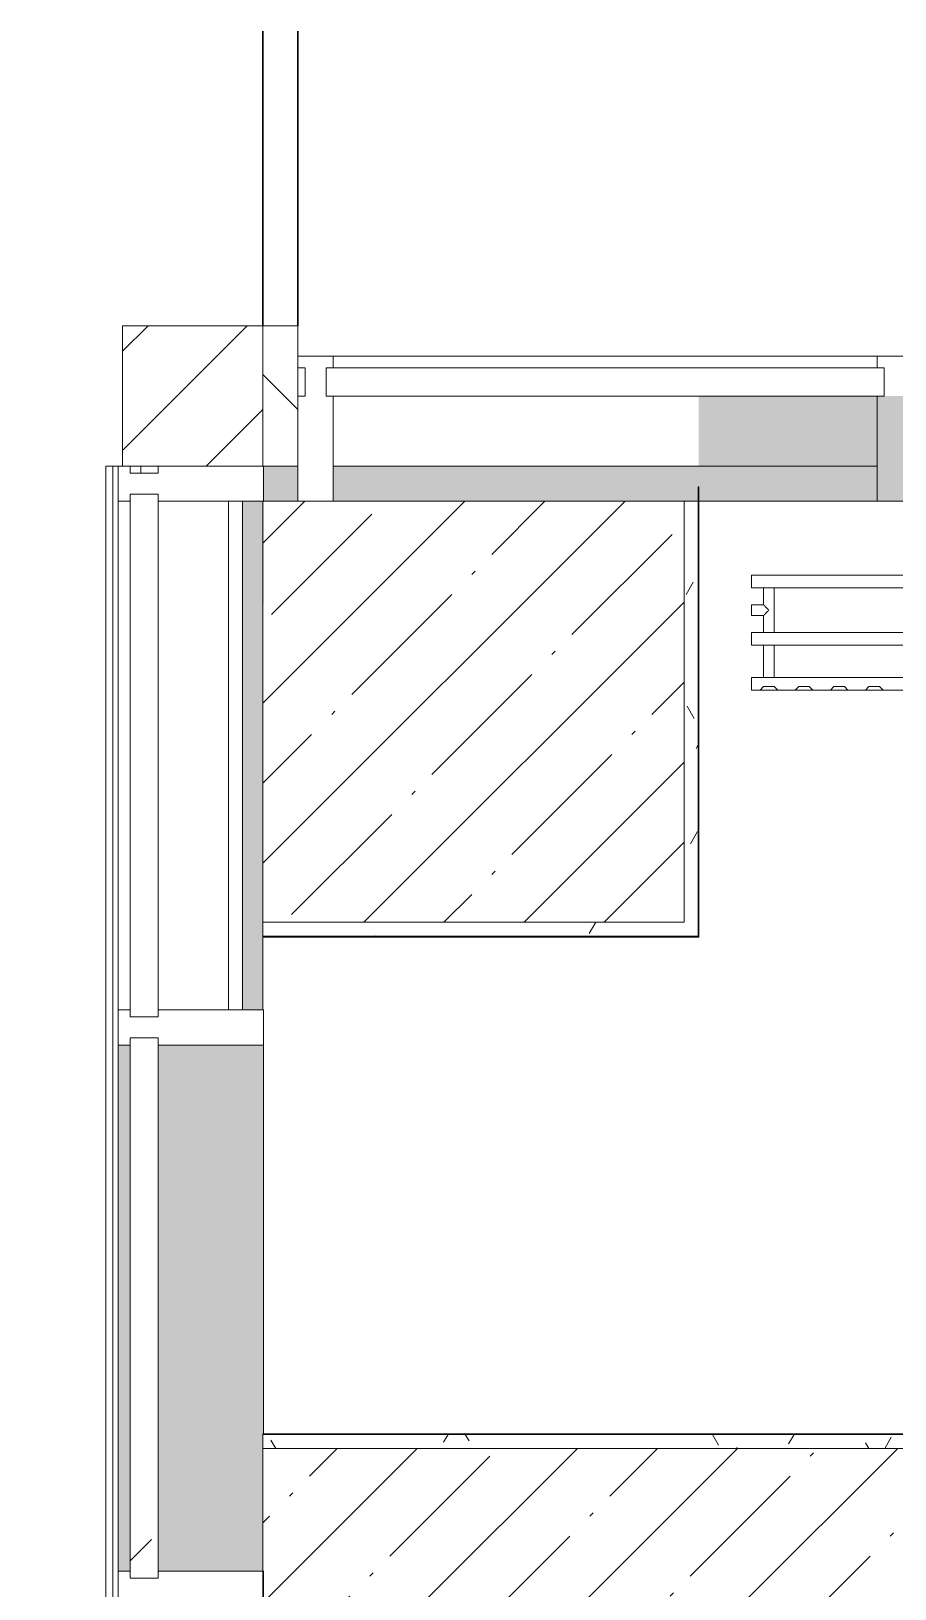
# Model space of a CAD drawing. Header units: millimetres. Extents: x -213911 to 415037, y -3642 to 107391.
# Drawn here: x 3795 to 5025, y 104736 to 106956 of the extents above; entities that cross this region are included whole.
import ezdxf

# ---------------------------------------------------------------- set-up
doc = ezdxf.new("R2010")
doc.units = ezdxf.units.MM
doc.layers.add('A-AREA-PATT-1', color=7, linetype='Continuous', lineweight=5, true_color=0xa5bae0, transparency=1)
doc.layers.add('A-FLOR-1', color=7, linetype='Continuous', lineweight=9, true_color=0xeef6ff, transparency=0.5)
for name, color, linetype, lineweight in [('A-DETL-1', 7, 'Continuous', 30), ('A-FLOR', 7, 'Continuous', 9), ('A-GLAZ-CURT', 7, 'Continuous', 9), ('A-GLAZ-CURT-1', 7, 'Continuous', 5), ('A-GLAZ-CURT-2', 7, 'Continuous', 20), ('A-GLAZ-CWMG', 7, 'Continuous', 9), ('A-GLAZ-CWMG-1', 7, 'Continuous', 20), ('A-WALL', 7, 'Continuous', 5), ('I-WALL', 7, 'Continuous', 5), ('S-COLS', 7, 'Continuous', 9), ('S-COLS-1', 7, 'Continuous', 5)]:
    doc.layers.add(name, color=color, linetype=linetype, lineweight=lineweight)
for name, color, linetype, lineweight, true_color in [('A-WALL-1', 9, 'Continuous', 5, 0x808080), ('A-WALL-FNSH-1', 9, 'Continuous', 5, 0x808080), ('M-EQPM-1', 7, 'Continuous', 9, 0xb2b2b2)]:
    doc.layers.add(name, color=color, linetype=linetype, lineweight=lineweight, true_color=true_color)
pattern_1 = [(0, (0, 0), (243.84, 60.96), [20.117, -162.763, 20.117, -162.763, -975.36]), (0, (0, 0), (243.84, 60.96), [-365.76, 20.117, -345.643, 20.117, -162.763, -426.72]), (0, (0, 0), (243.84, 60.96), [-914.4, 20.117, -101.803, 20.117, -284.683]), (120, (91.44, 30.48), (-174.71291, 180.69163), [20.117, -162.763, 20.117, -162.763, -975.36]), (120, (91.44, 30.48), (-174.71291, 180.69163), [-365.76, 20.117, -345.643, 20.117, -162.763, -426.72]), (120, (91.44, 30.48), (-174.71291, 180.69163), [-914.4, 20.117, -101.803, 20.117, -284.683]), (240, (121.92, 152.4), (-69.12709, -241.65163), [20.117, -162.763, 20.117, -162.763, -975.36]), (240, (121.92, 152.4), (-69.12709, -241.65163), [-365.76, 20.117, -345.643, 20.117, -162.763, -426.72]), (240, (121.92, 152.4), (-69.12709, -241.65163), [-914.4, 20.117, -101.803, 20.117, -284.683])]

# ---------------------------------------------------------------- blocks, each defined once
blk = doc.blocks.new('Системная панель - Стекло - 40мм-23999081-Объем проектирования 1 этажа')
at = {"layer": 'A-GLAZ-CURT-2'}
for p, q in [((372.5, 40), (-372.5, 40)), ((-372.5, 40), (-372.5, 0)), ((372.5, 0), (372.5, 40)), ((-372.5, 0), (372.5, 0))]:
    blk.add_line(p, q, dxfattribs=at)
blk = doc.blocks.new('Прямоугольный импост - Импост структурный с накладкой - 160мм-22858573-Объем проектирования 1 этажа')
at = {"layer": 'A-GLAZ-CWMG'}
for p, q in [((3854.1, 26375.1), (3854.1, 27100.1)), ((4011.1, 26375.1), (4011.1, 27100.1))]:
    blk.add_line(p, q, dxfattribs=at)
blk = doc.blocks.new('Прямоугольный импост - Импост структурный с накладкой - 190мм-22862231-Объем проектирования 1 этажа')
at = {"layer": 'A-GLAZ-CWMG-1'}
for p, q in [((0, 17), (-50, 17)), ((-50, 17), (-50, 0)), ((-50, 0), (-40, 0)), ((-40, 0), (-40, -40)), ((-10, -40), (-10, 0)), ((-10, 0), (-0.1, 0)), ((0, 11.1), (0, 17)), ((-40, -40), (-50, -40)), ((-50, -40), (-50, -190)), ((-0.1, -40), (-10, -40)), ((-50, -190), (0, -190))]:
    blk.add_line(p, q, dxfattribs=at)
blk = doc.blocks.new('Системная панель - Стекло - 40мм-22856066-Объем проектирования 1 этажа')
at = {"layer": 'A-GLAZ-CURT-2'}
for p, q in [((397.5, 0), (-397.5, 0)), ((-397.5, 0), (-397.5, -40)), ((397.5, -40), (397.5, 0)), ((-397.5, -40), (397.5, -40))]:
    blk.add_line(p, q, dxfattribs=at)
blk = doc.blocks.new('Прямоугольный импост - Импост структурный с накладкой - 160мм-22794257-Объем проектирования 1 этажа')
at = {"layer": 'A-GLAZ-CWMG'}
for p, q in [((4935, 27307), (4160, 27307)), ((4935, 27150), (4160, 27150))]:
    blk.add_line(p, q, dxfattribs=at)
blk = doc.blocks.new('Прямоугольный импост - Импост структурный с накладкой - 190мм-20153675-Объем проектирования 1 этажа')
at = {"layer": 'A-GLAZ-CWMG-1'}
for p, q in [((-50, 190), (-50, 40)), ((0, 40), (0, 190)), ((-50, 40), (-40, 40)), ((-40, 40), (-40, 0)), ((-10, 0), (-10, 40)), ((-10, 40), (0, 40)), ((-40, 0), (-50, 0)), ((-50, 0), (-50, -17)), ((0, 0), (-10, 0)), ((0, -17), (0, 0)), ((-50, -17), (0, -17))]:
    blk.add_line(p, q, dxfattribs=at)
blk = doc.blocks.new('Прямоугольный импост - Импост структурный с накладкой - 190мм-22862219-Объем проектирования 1 этажа')
at = {"layer": 'A-GLAZ-CWMG-1'}
for p, q in [((-25, 0), (-25, 17)), ((-25, 17), (25, 17)), ((-15, 0), (-25, 0)), ((-15, -40), (-15, 0)), ((25, 0), (15, 0)), ((15, 0), (15, -40)), ((25, 17), (25, 0)), ((-25, -190), (-25, -40)), ((-25, -40), (-15, -40)), ((15, -40), (25, -40)), ((25, -40), (25, -190)), ((25, -190), (-25, -190))]:
    blk.add_line(p, q, dxfattribs=at)
blk = doc.blocks.new('Прямоугольный импост - Импост структурный с накладкой - 190мм-20153693-Объем проектирования 1 этажа')
at = {"layer": 'A-GLAZ-CWMG-1'}
for p, q in [((-25, 40), (-25, 190)), ((-25, 190), (25, 190)), ((25, 190), (25, 40)), ((-15, 40), (-25, 40)), ((-15, 0), (-15, 40)), ((15, 40), (15, 0)), ((25, 40), (15, 40)), ((-25, -17), (-25, 0)), ((-25, 0), (-15, 0)), ((15, 0), (25, 0)), ((25, 0), (25, -17)), ((25, -17), (-25, -17))]:
    blk.add_line(p, q, dxfattribs=at)
blk = doc.blocks.new('BSC_Колонна _Прямоугольная - 200х200-22401950-Объем проектирования 1 этажа')
at = {"layer": 'S-COLS-1'}
h = blk.add_hatch(dxfattribs=at)
h.set_pattern_fill('FP_140', color=256, style=0, pattern_type=2)
h.set_pattern_definition([(45, (-3960, -27250), (-70.71068, 70.71068), [])])
h.paths.add_polyline_path([(46.1, -100), (100, -100), (100, 100), (-100, 100), (-98.9, -100), (-50, -100)])
for p, q in [((100, 100), (-100, 100)), ((-100, 100), (-100, -100)), ((100, -100), (100, 100)), ((-100, -100), (100, -100))]:
    blk.add_line(p, q, dxfattribs=at)
blk = doc.blocks.new('Системная панель - Стекло - 40мм-V139-Объем проектирования 1 этажа')
at = {"layer": 'A-GLAZ-CURT-1'}
h = blk.add_hatch(dxfattribs=at)
h.set_pattern_fill('FP_142', color=256, style=0, pattern_type=2)
h.set_pattern_definition([(135, (25750.1, -4071.1), (-565.685, -565.685), [400, -1200]), (135, (25950.1, -4471.1), (-565.685, -565.685), [1200, -400]), (135, (26150.1, -3671.1), (-565.685, -565.685), [400, -1200])])
h.paths.add_polyline_path([(385, 15), (385, 40), (-385, 38.9), (-385, 0), (385, 0)])
at = {"layer": 'A-GLAZ-CURT-2'}
for p, q in [((385, 40), (-385, 40)), ((-385, 40), (-385, 0)), ((385, 0), (385, 40)), ((-385, 0), (385, 0))]:
    blk.add_line(p, q, dxfattribs=at)
blk = doc.blocks.new('Прямоугольный импост - Импост структурный с накладкой - 190мм-V140-Объем проектирования 1 этажа')
at = {"layer": 'A-GLAZ-CWMG'}
for points in [[(3861.1, 25575.1), (3871.1, 25575.1), (3871.1, 26325.1), (3854.1, 26325.1), (3854.1, 25575.1)], [(3911.1, 25575.1), (4060, 25575.1), (4060, 26325.1), (3911.1, 26325.1), (3911.1, 25750)]]:
    blk.add_hatch(color=256, dxfattribs=at).paths.add_polyline_path(points)
for p, q in [((3854.1, 25575.1), (3854.1, 26325.1)), ((4061.1, 25770), (4061.1, 26325.1))]:
    blk.add_line(p, q, dxfattribs=at)
blk = doc.blocks.new('BSC_Колонна _Прямоугольная - 600х600-V147-Объем проектирования 1 этажа')
at = {"layer": 'S-COLS-1'}
h = blk.add_hatch(dxfattribs=at)
h.set_pattern_fill('FP_152', color=256, style=0, pattern_type=2)
h.set_pattern_definition([(45, (-4360, -26800), (-114.0493, 114.0493), []), (45, (-4245.95, -26800), (-114.0493, 114.0493), [201.613, -40.323, 6.706, -33.617])])
h.paths.add_polyline_path([(-40.9, -300), (300, -300), (300, 300), (-300, 300), (-300, -300)])
for p, q in [((300, 300), (-300, 300)), ((-300, 300), (-300, -300)), ((300, -300), (300, 300)), ((-300, -300), (300, -300))]:
    blk.add_line(p, q, dxfattribs=at)
blk = doc.blocks.new('Прямоугольный импост - Импост структурный с накладкой - 170мм-23186685-Объем проектирования 1 этажа')
at = {"layer": 'A-GLAZ-CWMG'}
for p, q in [((3836.1, 27150.1), (3846.1, 27150.1)), ((3836.1, 20672.1), (3836.1, 27150.1)), ((3846.1, 27150.1), (3854.1, 27150.1)), ((3846.1, 20672.1), (3846.1, 27150.1)), ((3886.1, 27140.1), (3886.1, 27150))]:
    blk.add_line(p, q, dxfattribs=at)
blk = doc.blocks.new('Прямоугольный импост - Импост структурный с накладкой - 170мм-23186686-Объем проектирования 1 этажа')
at = {"layer": 'A-GLAZ-CWMG'}
blk.add_line((4031.1, 27100.1), (4031.1, 26375.1), dxfattribs=at)
blk = doc.blocks.new('radiator_prado_classic_z_tip_30_po exemplyaru - Classic Z Тип 30-500-V252-Объем проектирования 1 этажа')
at = {"layer": 'M-EQPM-1'}
for p, q in [((1800, 228), (0, 228)), ((1587.5, 228), (1612.5, 228)), ((1612.5, 228), (1637.5, 228)), ((1637.5, 228), (1612.5, 228)), ((1612.5, 228), (1637.5, 228)), ((1612.5, 228), (1617.5, 223)), ((1612.5, 228), (1617.5, 223)), ((1632.5, 223), (1617.5, 223)), ((1617.5, 223), (1632.5, 223)), ((1632.5, 223), (1637.5, 228)), ((1637.5, 228), (1632.5, 223)), ((1637.5, 228), (1662.5, 228)), ((1662.5, 228), (1687.5, 228)), ((1687.5, 228), (1662.5, 228)), ((1662.5, 228), (1687.5, 228)), ((1662.5, 228), (1667.5, 223)), ((1662.5, 228), (1667.5, 223)), ((1682.5, 223), (1667.5, 223)), ((1667.5, 223), (1682.5, 223)), ((1682.5, 223), (1687.5, 228)), ((1687.5, 228), (1682.5, 223)), ((1687.5, 228), (1712.5, 228)), ((1712.5, 228), (1737.5, 228)), ((1737.5, 228), (1712.5, 228)), ((1712.5, 228), (1737.5, 228)), ((1712.5, 228), (1717.5, 223)), ((1712.5, 228), (1717.5, 223)), ((1732.5, 223), (1717.5, 223)), ((1717.5, 223), (1732.5, 223)), ((1732.5, 223), (1737.5, 228)), ((1737.5, 228), (1732.5, 223)), ((1737.5, 228), (1762.5, 228)), ((1762.5, 228), (1787.5, 228)), ((1787.5, 228), (1762.5, 228)), ((1762.5, 228), (1787.5, 228)), ((1762.5, 228), (1767.5, 223)), ((1762.5, 228), (1767.5, 223)), ((1782.5, 223), (1767.5, 223)), ((1767.5, 223), (1782.5, 223)), ((1782.5, 223), (1787.5, 228)), ((1787.5, 228), (1782.5, 223)), ((1787.5, 228), (1800, 228)), ((1800, 210), (1800, 228)), ((1800, 228), (1800, 210)), ((0, 210), (1800, 210)), ((1767.8, 210), (32.2, 210)), ((1767.5, 210), (1767.5, 164)), ((1767.5, 210), (1767.5, 164)), ((1767.8, 210), (1767.5, 210)), ((1767.5, 210), (1782.5, 210)), ((1767.8, 210), (1767.5, 210)), ((1767.5, 210), (1767.8, 210)), ((1782.2, 210), (1767.8, 210)), ((1782.2, 210), (1767.8, 210)), ((1767.8, 210), (1782.2, 210)), ((1782.5, 210), (1782.2, 210)), ((1782.5, 210), (1782.2, 210)), ((1782.2, 210), (1782.5, 210)), ((1800, 210), (1782.2, 210)), ((1782.5, 164), (1782.5, 210)), ((1782.5, 164), (1782.5, 210)), ((1800, 164), (0, 164)), ((32.2, 164), (1767.8, 164)), ((1767.8, 164), (1767.5, 164)), ((1767.5, 164), (1782.5, 164)), ((1767.8, 164), (1767.5, 164)), ((1767.5, 164), (1767.8, 164)), ((1782.2, 164), (1767.8, 164)), ((1782.2, 164), (1767.8, 164)), ((1767.8, 164), (1782.2, 164)), ((1782.5, 164), (1782.2, 164)), ((1782.5, 164), (1782.2, 164)), ((1782.2, 164), (1782.5, 164)), ((1782.2, 164), (1800, 164)), ((1800, 146), (1800, 164)), ((1800, 164), (1800, 146)), ((0, 146), (1800, 146)), ((1767.8, 146), (32.2, 146)), ((1767.5, 146), (1767.5, 82)), ((1767.5, 146), (1767.5, 82)), ((1767.5, 146), (1767.8, 146)), ((1782.5, 146), (1767.5, 146)), ((1767.5, 146), (1767.8, 146)), ((1767.8, 146), (1767.5, 146)), ((1767.8, 146), (1781.5, 146)), ((1767.8, 146), (1781.5, 146)), ((1781.5, 146), (1767.8, 146)), ((1781.5, 146), (1782.5, 146)), ((1781.5, 146), (1782.5, 146)), ((1782.5, 146), (1781.5, 146)), ((1800, 146), (1781.5, 146)), ((1782.5, 121.5), (1782.5, 146)), ((1782.5, 121.5), (1782.5, 146)), ((1800, 121.5), (1782.5, 121.5)), ((1800, 121.5), (1782.5, 121.5)), ((1800, 121.5), (1800, 106.5)), ((1800, 120.5), (1800, 121.5)), ((1800, 121.5), (1800, 120.5)), ((1800, 120.5), (1800, 121.5)), ((1800, 107.5), (1800, 120.5)), ((1800, 120.5), (1800, 107.5)), ((1800, 107.5), (1800, 120.5)), ((1782.5, 82), (1782.5, 106.5)), ((1782.5, 106.5), (1800, 106.5)), ((1782.5, 82), (1782.5, 106.5)), ((1782.5, 106.5), (1800, 106.5)), ((1800, 106.5), (1800, 107.5)), ((1800, 107.5), (1800, 106.5)), ((1800, 106.5), (1800, 107.5)), ((1800, 82), (0, 82)), ((32.2, 82), (1767.8, 82)), ((1767.8, 82), (1767.5, 82)), ((1767.5, 82), (1782.5, 82)), ((1767.8, 82), (1767.5, 82)), ((1767.5, 82), (1767.8, 82)), ((1781.5, 82), (1767.8, 82)), ((1781.5, 82), (1767.8, 82)), ((1767.8, 82), (1781.5, 82)), ((1782.5, 82), (1781.5, 82)), ((1782.5, 82), (1781.5, 82)), ((1781.5, 82), (1782.5, 82)), ((1781.5, 82), (1800, 82)), ((1800, 64), (1800, 82)), ((1800, 82), (1800, 64)), ((1800, 64), (0, 64)), ((0, 64), (1800, 64))]:
    blk.add_line(p, q, dxfattribs=at)
for points, knots in [([(1775, 114), (1775.5, 114.5), (1776.4, 115.4), (1777.6, 116.6), (1778.4, 117.4), (1778.9, 117.9), (1779.2, 118.2), (1779.5, 118.5), (1779.8, 118.8), (1780.1, 119.2), (1780.4, 119.4), (1780.7, 119.7), (1781, 120), (1781.3, 120.3), (1781.5, 120.5), (1781.7, 120.7), (1781.9, 120.9), (1782.1, 121.1), (1782.2, 121.2), (1782.3, 121.3), (1782.5, 121.5), (1782.5, 121.5), (1782.5, 121.5)], [0, 0, 0, 0, 0.142857, 0.285714, 0.357143, 0.392857, 0.428571, 0.464286, 0.5, 0.535714, 0.571429, 0.607143, 0.642857, 0.678571, 0.714286, 0.75, 0.785714, 0.821429, 0.857143, 0.892857, 0.928571, 1, 1, 1, 1]), ([(1782.5, 106.5), (1782.5, 106.5), (1782.5, 106.5), (1782.3, 106.7), (1782.2, 106.8), (1782.1, 106.9), (1781.9, 107.1), (1781.7, 107.3), (1781.5, 107.5), (1781.3, 107.7), (1781, 108), (1780.7, 108.3), (1780.4, 108.6), (1780.1, 108.8), (1779.7, 109.3), (1779.3, 109.7), (1778.9, 110.1), (1778.4, 110.6), (1777.6, 111.4), (1776.4, 112.6), (1775.5, 113.5), (1775, 114)], [0, 0, 0, 0, 0.071429, 0.107143, 0.142857, 0.178571, 0.214286, 0.25, 0.285714, 0.321429, 0.357143, 0.392857, 0.428571, 0.464286, 0.5, 0.571429, 0.607143, 0.642857, 0.714286, 0.857143, 1, 1, 1, 1]), ([(1780.4, 119.4), (1780.3, 119.3), (1780.1, 119.2), (1779.7, 118.7), (1779.3, 118.3), (1778.9, 117.9), (1778.4, 117.4), (1778.1, 117.1), (1777.9, 116.9)], [0.4285714, 0.4285714, 0.4285714, 0.4285714, 0.4642857, 0.5, 0.5714286, 0.6071429, 0.6428571, 0.7142857, 0.7142857, 0.7142857, 0.7142857]), ([(1780.4, 119.4), (1780.3, 119.3), (1780.1, 119.2), (1779.7, 118.7), (1779.3, 118.3), (1778.9, 117.9), (1778.4, 117.4), (1778.1, 117.1), (1777.9, 116.9)], [0.4285714, 0.4285714, 0.4285714, 0.4285714, 0.4642857, 0.5, 0.5714286, 0.6071429, 0.6428571, 0.7142857, 0.7142857, 0.7142857, 0.7142857]), ([(1777.9, 116.9), (1778.1, 117.1), (1778.4, 117.4), (1778.9, 117.9), (1779.2, 118.2), (1779.5, 118.5), (1779.8, 118.8), (1780.1, 119.2), (1780.3, 119.3), (1780.4, 119.4)], [0.2857143, 0.2857143, 0.2857143, 0.2857143, 0.3571429, 0.3928571, 0.4285714, 0.4642857, 0.5, 0.5357143, 0.5714286, 0.5714286, 0.5714286, 0.5714286]), ([(1777.9, 111.1), (1778.1, 110.9), (1778.4, 110.6), (1778.9, 110.1), (1779.2, 109.8), (1779.5, 109.5), (1779.8, 109.2), (1780.1, 108.8), (1780.3, 108.7), (1780.4, 108.6)], [0.2857143, 0.2857143, 0.2857143, 0.2857143, 0.3571429, 0.3928571, 0.4285714, 0.4642857, 0.5, 0.5357143, 0.5714286, 0.5714286, 0.5714286, 0.5714286]), ([(1777.9, 111.1), (1778.1, 110.9), (1778.4, 110.6), (1778.9, 110.1), (1779.2, 109.8), (1779.5, 109.5), (1779.8, 109.2), (1780.1, 108.8), (1780.3, 108.7), (1780.4, 108.6)], [0.2857143, 0.2857143, 0.2857143, 0.2857143, 0.3571429, 0.3928571, 0.4285714, 0.4642857, 0.5, 0.5357143, 0.5714286, 0.5714286, 0.5714286, 0.5714286]), ([(1780.4, 108.6), (1780.3, 108.7), (1780.1, 108.8), (1779.7, 109.3), (1779.3, 109.7), (1778.9, 110.1), (1778.4, 110.6), (1778.1, 110.9), (1777.9, 111.1)], [0.4285714, 0.4285714, 0.4285714, 0.4285714, 0.4642857, 0.5, 0.5714286, 0.6071429, 0.6428571, 0.7142857, 0.7142857, 0.7142857, 0.7142857]), ([(1782.5, 121.5), (1782.5, 121.5), (1782.5, 121.5), (1782.3, 121.3), (1782.2, 121.2), (1782.1, 121.1), (1781.9, 120.9), (1781.7, 120.7), (1781.6, 120.6), (1781.5, 120.5)], [0, 0, 0, 0, 0.0714286, 0.1071429, 0.1428571, 0.1785714, 0.2142857, 0.25, 0.2857143, 0.2857143, 0.2857143, 0.2857143]), ([(1782.5, 121.5), (1782.5, 121.5), (1782.5, 121.5), (1782.3, 121.3), (1782.2, 121.2), (1782.1, 121.1), (1781.9, 120.9), (1781.7, 120.7), (1781.6, 120.6), (1781.5, 120.5)], [0, 0, 0, 0, 0.0714286, 0.1071429, 0.1428571, 0.1785714, 0.2142857, 0.25, 0.2857143, 0.2857143, 0.2857143, 0.2857143]), ([(1781.5, 120.5), (1781.6, 120.6), (1781.7, 120.7), (1781.9, 120.9), (1782.1, 121.1), (1782.2, 121.2), (1782.3, 121.3), (1782.5, 121.5), (1782.5, 121.5), (1782.5, 121.5)], [0.7142857, 0.7142857, 0.7142857, 0.7142857, 0.75, 0.7857143, 0.8214286, 0.8571429, 0.8928571, 0.9285714, 1, 1, 1, 1]), ([(1781.5, 107.5), (1781.6, 107.4), (1781.7, 107.3), (1781.9, 107.1), (1782.1, 106.9), (1782.2, 106.8), (1782.3, 106.7), (1782.5, 106.5), (1782.5, 106.5), (1782.5, 106.5)], [0.7142857, 0.7142857, 0.7142857, 0.7142857, 0.75, 0.7857143, 0.8214286, 0.8571429, 0.8928571, 0.9285714, 1, 1, 1, 1]), ([(1781.5, 107.5), (1781.6, 107.4), (1781.7, 107.3), (1781.9, 107.1), (1782.1, 106.9), (1782.2, 106.8), (1782.3, 106.7), (1782.5, 106.5), (1782.5, 106.5), (1782.5, 106.5)], [0.7142857, 0.7142857, 0.7142857, 0.7142857, 0.75, 0.7857143, 0.8214286, 0.8571429, 0.8928571, 0.9285714, 1, 1, 1, 1]), ([(1782.5, 106.5), (1782.5, 106.5), (1782.5, 106.5), (1782.3, 106.7), (1782.2, 106.8), (1782.1, 106.9), (1781.9, 107.1), (1781.7, 107.3), (1781.6, 107.4), (1781.5, 107.5)], [0, 0, 0, 0, 0.0714286, 0.1071429, 0.1428571, 0.1785714, 0.2142857, 0.25, 0.2857143, 0.2857143, 0.2857143, 0.2857143])]:
    blk.add_open_spline(points, degree=3, knots=knots, dxfattribs=at)
for points in [[(1777.9, 116.9), (1777.4, 116.4), (1776.4, 115.4), (1775.5, 114.5), (1775, 114)], [(1777.9, 116.9), (1777.4, 116.4), (1776.4, 115.4), (1775.5, 114.5), (1775, 114)], [(1775, 114), (1775.5, 114.5), (1776.4, 115.4), (1777.4, 116.4), (1777.9, 116.9)], [(1775, 114), (1775.5, 113.5), (1776.4, 112.6), (1777.4, 111.6), (1777.9, 111.1)], [(1775, 114), (1775.5, 113.5), (1776.4, 112.6), (1777.4, 111.6), (1777.9, 111.1)], [(1777.9, 111.1), (1777.4, 111.6), (1776.4, 112.6), (1775.5, 113.5), (1775, 114)], [(1781.5, 120.5), (1781.4, 120.4), (1781.3, 120.3), (1781, 120), (1780.7, 119.7), (1780.5, 119.5), (1780.4, 119.4)], [(1781.5, 120.5), (1781.4, 120.4), (1781.3, 120.3), (1781, 120), (1780.7, 119.7), (1780.5, 119.5), (1780.4, 119.4)], [(1780.4, 119.4), (1780.5, 119.5), (1780.7, 119.7), (1781, 120), (1781.3, 120.3), (1781.4, 120.4), (1781.5, 120.5)], [(1780.4, 108.6), (1780.5, 108.5), (1780.7, 108.3), (1781, 108), (1781.3, 107.7), (1781.4, 107.6), (1781.5, 107.5)], [(1780.4, 108.6), (1780.5, 108.5), (1780.7, 108.3), (1781, 108), (1781.3, 107.7), (1781.4, 107.6), (1781.5, 107.5)], [(1781.5, 107.5), (1781.4, 107.6), (1781.3, 107.7), (1781, 108), (1780.7, 108.3), (1780.5, 108.5), (1780.4, 108.6)]]:
    blk.add_open_spline(points, degree=3, dxfattribs=at)
blk = doc.blocks.new('1floor')
at = {"layer": 'A-AREA-PATT-1'}
h = blk.add_hatch(color=256, dxfattribs=at)
h.paths.add_polyline_path([(3730, 7883), (3780, 7883.1), (3780, 7900), (3730, 7900)])
h.paths.add_polyline_path([(4505, 7883), (4555, 7883), (4555, 7900), (4505, 7900), (4505, 7890.1)])
h.paths.add_polyline_path([(6395, 7883), (6405, 7883), (6405, 7900), (6355, 7900), (6355, 7883), (6392.3, 7883)])
h.paths.add_polyline_path([(6980, 7883), (7030, 7883), (7030, 7900), (6980, 7900), (6980, 7896.3)])
h.paths.add_polyline_path([(7660, 7883), (7660, 7900), (7610, 7900), (7610, 7883), (7650, 7883)])
h.paths.add_polyline_path([(20062, 7920.5), (20070.3, 7920.9), (20070.3, 9050), (20053.3, 9050), (20053.3, 7920.5)])
h.paths.add_polyline_path([(20053.3, 10850), (20070.3, 10850), (20070.3, 10874), (13684.5, 10874), (13684.5, 15220), (13679, 15218.9), (13679, 10868.5), (20053.3, 10868.5), (20053.3, 10860)])
h.paths.add_polyline_path([(9872.6, 14719.2), (9872.6, 14759.2), (9092.6, 14759.2), (9092.6, 14719.2)])
h.paths.add_polyline_path([(8601.2, 14719.2), (8972.6, 14719.2), (8972.6, 14759.2), (8192.6, 14759.2), (8192.6, 14719.2)])
h.paths.add_polyline_path([(7098.5, 14719.2), (8072.6, 14719.2), (8072.6, 14759.2), (7098.5, 14759.2), (7098.5, 14739.2)])
h.paths.add_polyline_path([(9952.6, 14799.2), (9952.6, 15879.2), (9912.6, 15879.2), (9912.6, 14799.2), (9932.6, 14799.2)])
h.paths.add_polyline_path([(13690, 15225.5), (13710, 15225.5), (13710, 15231), (13690, 15231)])
h.paths.add_polyline_path([(6780, 15235), (6780, 15270), (6570, 15270), (6570, 15235), (6774, 15235)])
h.paths.add_polyline_path([(6731.6, 15295), (6760, 15295), (6760, 15345), (6610, 15345), (6610, 15975), (6760, 15975), (6760, 16025), (6610, 16025), (6610, 16123), (6570, 16123), (6570, 15305), (6610, 15305), (6610, 15295)])
h.paths.add_polyline_path([(6570, 17627), (6610, 17627), (6610, 17725), (6760, 17725), (6760, 17775), (6610, 17775), (6610, 18325), (6760, 18325), (6760, 18375), (6610, 18375), (6610, 18975), (6760, 18975), (6760, 19025), (6610, 19025), (6610, 19123), (6570, 19123), (6570, 17670.9)])
h.paths.add_polyline_path([(9952.6, 17799.2), (9952.6, 18429.2), (9912.6, 18429.2), (9912.6, 17799.2), (9932.6, 17799.2)])
h.paths.add_polyline_path([(13710, 17821), (13710, 17825.5), (13690, 17825.5), (13690, 17821), (13710, 17821)])
h.paths.add_polyline_path([(13679, 17825.5), (13684.5, 17827.6), (13682.2, 18474.5), (13679, 18474.4), (13679, 17826.4)])
h.paths.add_polyline_path([(13690, 18479), (13710, 18479), (13710, 18490), (13679, 18490), (13679, 18479), (13684.5, 18479)])
h.paths.add_polyline_path([(9952.6, 18549.2), (9952.6, 19179.2), (9912.6, 19179.2), (9912.6, 18549.2), (9932.6, 18549.2)])
h.paths.add_polyline_path([(9932.6, 19299.2), (9952.6, 19299.2), (9950.8, 20632.7), (9912.6, 20632.7), (9912.6, 19299.2)])
h.paths.add_polyline_path([(6610, 20627), (6610, 20725), (6760, 20725), (6760, 20770), (6570, 20770), (6570, 20627)])
h.paths.add_polyline_path([(13692.3, 21569), (13710, 21569.3), (13710, 21574.5), (13684.5, 21574.5), (13684.5, 22224.5), (13679, 22224.5), (13679, 21569), (13690, 21569)])
h.paths.add_polyline_path([(13710, 22224.5), (13710, 22232), (13700, 22232), (13700, 22224.5)])
h.paths.add_polyline_path([(6685, 27100), (6685, 27250), (6635, 27250), (6635, 27100)])
h.paths.add_polyline_path([(5835, 27100), (5835, 27250), (5785, 27250), (5785, 27100)])
h.paths.add_polyline_path([(7485, 27100), (7535, 27100), (7535, 27250), (7485, 27250), (7485, 27195.3)])
h.paths.add_polyline_path([(8385, 27100), (8385, 27150), (9089.5, 27150), (9089.5, 27250), (8335, 27250), (8335, 27100)])
h.paths.add_polyline_path([(12635.3, 27100), (12635.3, 27150), (13410.3, 27150), (13410.3, 27100), (13460.3, 27100), (13460.3, 27150), (13689.5, 27150), (13689.5, 27250), (11735.3, 27250), (11735.3, 27100), (11785.3, 27100), (11785.3, 27150), (12585.3, 27150), (12585.3, 27100)])
h.paths.add_polyline_path([(4985, 27100), (4985, 27250), (4680.5, 27250), (4680.5, 27150), (4935, 27150), (4935, 27100)])
h.paths.add_polyline_path([(10035, 27100), (10085, 27100), (10085, 27150), (10885, 27150), (10885, 27100), (10935, 27100), (10935, 27150), (11285, 27150), (11285, 27250), (10035, 27250), (10035, 27156.3)])
at = {"layer": 'A-FLOR-1'}
h = blk.add_hatch(color=256, dxfattribs=at)
h.paths.add_polyline_path([(38540, -100), (38540, 120), (38490, 120), (38490, -100)])
h.paths.add_polyline_path([(75480, 4050), (75700, 4050), (75700, 4060), (75480, 4060)])
h.paths.add_polyline_path([(4031.1, 15925.1), (4060, 15925.1), (4060, 15975.1), (4031.1, 15975.1), (4031.1, 15935.1)])
h.paths.add_polyline_path([(40125, 23607.7), (40125, 23547.7), (40135, 23547.7), (40135, 23527.7), (40035, 23527.7), (40035, 23607.7)])
h.paths.add_polyline_path([(40035, 23400), (41710, 23400), (41710, 23619.7), (41595, 23619.7), (41595, 23607.7), (41535, 23607.7), (41535, 23619.7), (40185, 23619.7), (40185, 23607.7), (40125, 23607.7), (40125, 23619.7), (40010, 23619.7), (40010, 23400)])
h.paths.add_polyline_path([(38490, 23400), (38540, 23400), (38540, 23619.7), (38490, 23619.7), (38490, 23420.3)])
h.paths.add_polyline_path([(41595, 23527.7), (41585, 23527.7), (41585, 23547.7), (41595, 23547.7), (41595, 23607.7), (41685, 23607.7), (41685, 23527.7)])
h.paths.add_polyline_path([(4031.1, 26375.1), (4060, 26375.1), (4061.1, 27100), (4110, 27100.1), (4110, 27150), (4061.1, 27150), (4060, 27100.1), (4031.1, 27100), (4031.1, 26479)])
h.paths.add_polyline_path([(13710, 27100), (13710, 27150), (13460.3, 27150), (13460.3, 27100), (13690, 27100)])
h.paths.add_polyline_path([(10085, 27100), (10885, 27100), (10885, 27150), (10085, 27150)])
h.paths.add_polyline_path([(12635.3, 27100), (13410.3, 27100), (13410.3, 27150), (12635.3, 27150), (12635.3, 27116.5)])
h.paths.add_polyline_path([(12055.6, 27100), (12585.3, 27100), (12585.3, 27150), (11785.3, 27150), (11785.3, 27100)])
h.paths.add_polyline_path([(10935, 27100), (11285, 27100), (11285, 27150), (10935, 27150), (10935, 27142.5)])
h.paths.add_polyline_path([(9110, 27100), (9185, 27100), (9185, 27150), (8385, 27150), (8385, 27100), (9090, 27100)])
h.paths.add_polyline_path([(4160, 27100), (4935, 27100), (4935, 27150), (4160, 27150), (4160, 27111)])
at = {"layer": 'A-WALL'}
h = blk.add_hatch(dxfattribs=at)
h.set_pattern_fill('FP_2', color=256, style=0, pattern_type=2)
h.set_pattern_definition([(135, (0, 0), (-70.71068, -70.71068), [])])
h.paths.add_polyline_path([(13689, 27150), (13710, 27150), (13710, 27350), (13460.3, 27350), (13460.3, 27150), (13602.9, 27150)])
h.paths.add_polyline_path([(4060, 27150), (4110, 27150), (4110, 27350), (4060, 27350), (4060, 27247.7)])
at = {"layer": 'I-WALL'}
h = blk.add_hatch(dxfattribs=at)
h.set_pattern_fill('FP_191', color=256, style=0, pattern_type=2)
h.set_pattern_definition(pattern_1)
h.paths.add_polyline_path([(4660, 26500), (4680, 26500.9), (4680, 27100), (4660, 27100), (4660, 26757.3)])
h = blk.add_hatch(dxfattribs=at)
h.set_pattern_fill('FP_191', color=256, style=0, pattern_type=2)
h.set_pattern_definition(pattern_1)
h.paths.add_polyline_path([(4060, 26480), (4680, 26480), (4680, 26500), (4060, 26500), (4060, 26492.3)])
h = blk.add_hatch(dxfattribs=at)
h.set_pattern_fill('FP_191', color=256, style=0, pattern_type=2)
h.set_pattern_definition(pattern_1)
h.paths.add_polyline_path([(6400, 25750), (9500, 25750), (9500, 25770), (4060, 25770), (4060, 25750), (6380, 25750)])
h = blk.add_hatch(dxfattribs=at)
h.set_pattern_fill('FP_1', color=256, style=0, pattern_type=2)
h.set_pattern_definition([(45, (0, 0), (-114.0493, 114.0493), []), (45, (114.05, 0), (-114.0493, 114.0493), [201.612, -40.322, 6.706, -33.617])])
h.paths.add_polyline_path([(5866.4, 25530), (9710, 25530), (9710, 25750), (4060, 25750), (4060, 25530), (4834.8, 25530)])
at = {"layer": 'A-DETL-1'}
for p, q in [((4060, 27350), (4060, 27770)), ((4110, 27350), (4110, 27770))]:
    blk.add_line(p, q, dxfattribs=at)
at = {"layer": 'A-FLOR'}
for p, q in [((4935, 27100), (4680, 27100)), ((4680, 26500.9), (4680, 27099.6)), ((9090, 27100), (4935, 27100)), ((4680, 26480), (4680, 26500)), ((4060, 26374.8), (4060, 26480)), ((4060, 26480), (4680, 26480)), ((9710, 25770), (4061.1, 25770))]:
    blk.add_line(p, q, dxfattribs=at)
at = {"layer": 'A-WALL-1'}
for p, q in [((4110, 27350), (4060, 27350)), ((4110, 27150), (4110, 27350)), ((4060, 27150), (4110, 27150)), ((4680, 27100), (4660, 27100)), ((4060, 26500), (4060, 26480)), ((4060, 25770), (4060, 25510)), ((4060, 25750), (9710, 25750))]:
    blk.add_line(p, q, dxfattribs=at)
at = {"layer": 'A-WALL-FNSH-1'}
for p, q in [((4680, 27120.5), (4680, 26479)), ((4681, 27120.5), (4680, 27120.5)), ((4681, 26479), (4681, 27120.5)), ((4060, 26479), (4681, 26479)), ((4681, 26480), (4680, 26480)), ((9731, 25771), (4060, 25771)), ((4060, 25771), (4060, 25770)), ((4060, 25770), (9730, 25770))]:
    blk.add_line(p, q, dxfattribs=at)
at = {"layer": 'A-GLAZ-CURT'}
blk.add_blockref('Системная панель - Стекло - 40мм-22856066-Объем проектирования 1 этажа', (4547.5, 27290), dxfattribs=at)
at = {"layer": 'A-GLAZ-CURT', "rotation": 269.9999999999999}
for name, p in [('Системная панель - Стекло - 40мм-23999081-Объем проектирования 1 этажа', (3871.1, 26737.6)), ('Системная панель - Стекло - 40мм-V139-Объем проектирования 1 этажа', (3871.1, 25950.1))]:
    blk.add_blockref(name, p, dxfattribs=at)
at = {"layer": 'A-GLAZ-CWMG'}
for name, p, rotation in [('Прямоугольный импост - Импост структурный с накладкой - 190мм-20153675-Объем проектирования 1 этажа', (4110, 27290), 180), ('Прямоугольный импост - Импост структурный с накладкой - 190мм-22862231-Объем проектирования 1 этажа', (3871.1, 27150.1), 89.99999999999991)]:
    blk.add_blockref(name, p, dxfattribs=dict(at, rotation=rotation))
for name in ['Прямоугольный импост - Импост структурный с накладкой - 160мм-22794257-Объем проектирования 1 этажа', 'Прямоугольный импост - Импост структурный с накладкой - 170мм-23186685-Объем проектирования 1 этажа', 'Прямоугольный импост - Импост структурный с накладкой - 160мм-22858573-Объем проектирования 1 этажа', 'Прямоугольный импост - Импост структурный с накладкой - 170мм-23186686-Объем проектирования 1 этажа', 'Прямоугольный импост - Импост структурный с накладкой - 190мм-V140-Объем проектирования 1 этажа']:
    blk.add_blockref(name, (0, 0), dxfattribs=at)
at = {"layer": 'A-GLAZ-CWMG', "extrusion": (0, 0, -1)}
for name, p, rotation in [('Прямоугольный импост - Импост структурный с накладкой - 190мм-20153693-Объем проектирования 1 этажа', (-4960, 27290), 180), ('Прямоугольный импост - Импост структурный с накладкой - 190мм-22862219-Объем проектирования 1 этажа', (-3871.1, 26350.1), 270.0000000000001), ('Прямоугольный импост - Импост структурный с накладкой - 190мм-22862219-Объем проектирования 1 этажа', (-3871.1, 25550.1), 270.0000000000001)]:
    blk.add_blockref(name, p, dxfattribs=dict(at, rotation=rotation))
at = {"layer": 'M-EQPM-1', "rotation": 180}
blk.add_blockref('radiator_prado_classic_z_tip_30_po exemplyaru - Classic Z Тип 30-500-V252-Объем проектирования 1 этажа', (6555.7, 27058.8), dxfattribs=at)
at = {"layer": 'S-COLS'}
for name, p in [('BSC_Колонна _Прямоугольная - 200х200-22401950-Объем проектирования 1 этажа', (3960, 27250)), ('BSC_Колонна _Прямоугольная - 600х600-V147-Объем проектирования 1 этажа', (4360, 26800))]:
    blk.add_blockref(name, p, dxfattribs=at)

msp = doc.modelspace()

# ---------------------------------------------------------------- block references
msp.add_blockref('1floor', (64.7, 79186.1))

doc.saveas('drawing.dxf')
